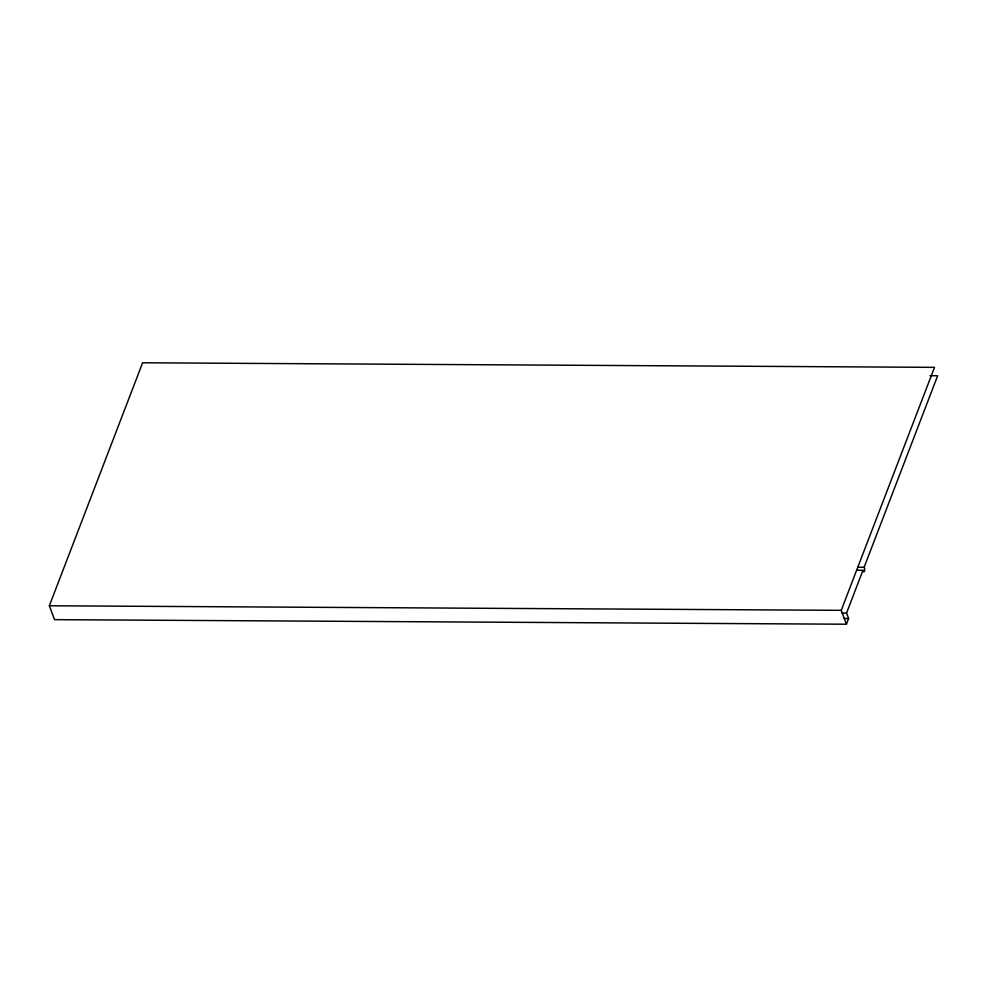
<?xml version="1.0" encoding="UTF-8"?>
<svg xmlns="http://www.w3.org/2000/svg" width="987" height="987" viewBox="0 0 987 987"><rect width="100%" height="100%" fill="white"/><g stroke="black" fill="none" stroke-linecap="round" stroke-linejoin="round"><path stroke-width="1.48" d="M49.35 605.771L142.621 362.772L934.516 367.349L841.245 610.336L846.427 624.228L54.532 619.651L49.35 605.771L841.245 610.336M846.427 624.228L848.61 618.541L846.562 613.038L862.971 570.276A2.344 0.888 -89.7 0 0 864.439 571.177A2.344 0.888 -89.7 0 0 864.118 567.291L937.65 375.739L929.951 375.702M857.962 567.266L864.118 567.291M856.815 570.239L862.971 570.276M841.936 613.013L846.562 613.038M843.984 618.504L848.61 618.541"/></g></svg>
